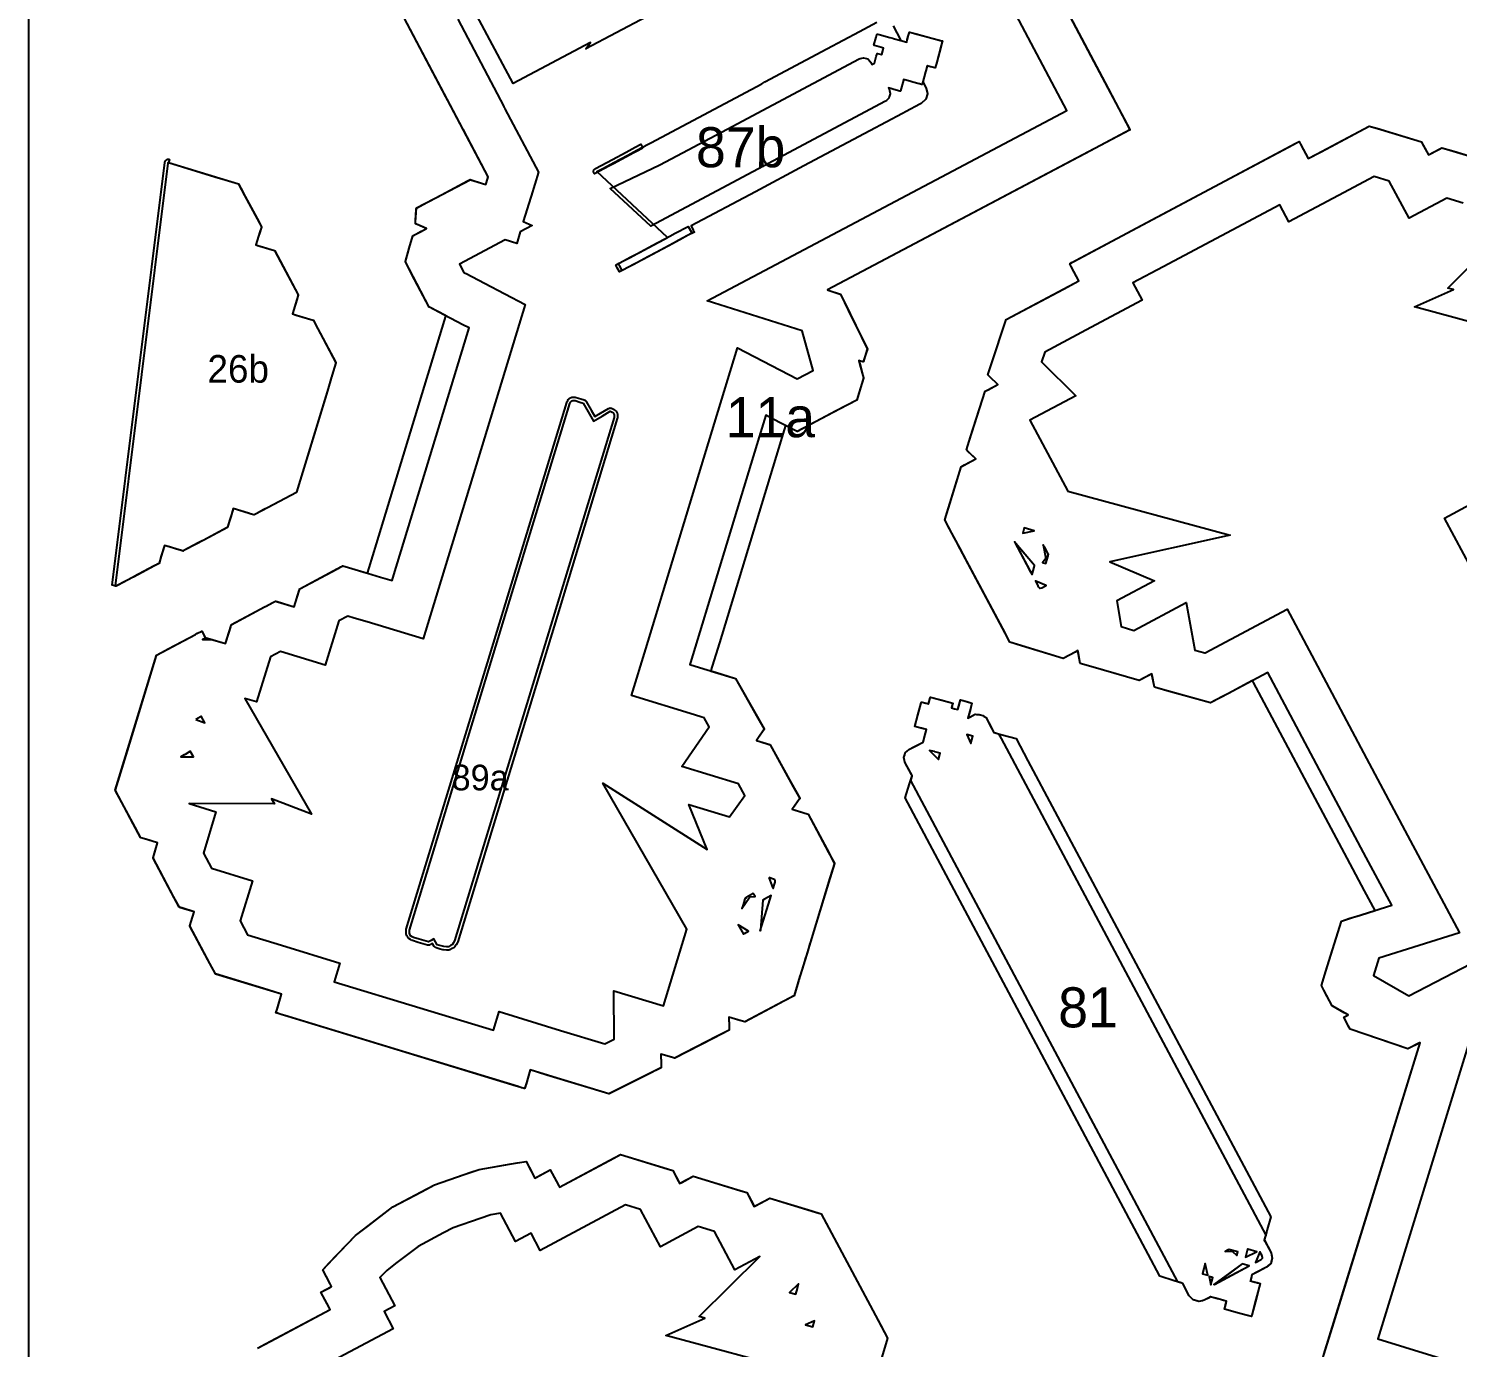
# Model space of a CAD drawing. Header units: millimetres. Extents: x 0 to 500, y 0 to 700.
# Drawn here: x 0 to 214, y 397 to 594.5 of the extents above; entities that cross this region are included whole.
import ezdxf
from ezdxf.enums import TextEntityAlignment as Align

# ---------------------------------------------------------------- set-up
doc = ezdxf.new("R2010")
doc.units = ezdxf.units.MM
for name, color, linetype in [('CORTE', 1, 'Continuous'), ('GRABADO', 5, 'Continuous'), ('HOJA', 8, 'Continuous')]:
    doc.layers.add(name, color=color, linetype=linetype)

msp = doc.modelspace()

# ---------------------------------------------------------------- linework, layer by layer
at = {"layer": 'CORTE'}
for points in [[(139.68, 627.13), (159.56, 589.53), (164.93, 579.39), (164.93, 579.38), (164.93, 579.37), (164.93, 579.37), (164.93, 579.36), (164.93, 579.35), (164.93, 579.35), (164.93, 579.34), (164.93, 579.33), (164.93, 579.33), (164.92, 579.32), (164.92, 579.31), (164.92, 579.31), (164.91, 579.3), (164.91, 579.3), (164.9, 579.29), (164.9, 579.29), (155.25, 574.19), (119.66, 555.37), (119.93, 555.28), (121.57, 554.76), (121.57, 554.76), (121.58, 554.76), (121.59, 554.75), (121.59, 554.75), (121.6, 554.74), (121.6, 554.74), (121.61, 554.73), (121.61, 554.72), (123.04, 551.8), (125.62, 546.55), (125.62, 546.54), (125.62, 546.53), (125.63, 546.53), (125.63, 546.52), (125.63, 546.51), (125.63, 546.51), (125.62, 546.5), (125.62, 546.49), (125.41, 545.84), (125.04, 544.66), (125.04, 544.66), (125.04, 544.65), (125.03, 544.65), (125.03, 544.64), (125.02, 544.63), (125.02, 544.63), (125.01, 544.62), (125, 544.62), (125, 544.62), (124.99, 544.62), (124.98, 544.61), (124.98, 544.61), (124.97, 544.61), (124.96, 544.61), (124.95, 544.62), (124.95, 544.62), (124.47, 544.77), (124.34, 544.81), (124.58, 543.97), (125.06, 542.21), (125.06, 542.21), (125.06, 542.2), (125.06, 542.19), (125.06, 542.19), (125.06, 542.18), (125.06, 542.17), (124.42, 540.08), (124.07, 538.92), (124.06, 538.91), (124.06, 538.91), (124.06, 538.9), (124.05, 538.89), (124.05, 538.89), (124.04, 538.88), (124.04, 538.88), (124.03, 538.88), (120.86, 537.2), (115.15, 534.18), (115.15, 534.18), (115.14, 534.17), (115.13, 534.17), (115.12, 534.17), (115.12, 534.17), (115.11, 534.17), (115.1, 534.17), (115.1, 534.17), (115.09, 534.18), (115.09, 534.18), (113.38, 535.07), (113.19, 534.44), (113.19, 534.44), (103.47, 502.56), (102.4, 499.05), (102.35, 498.88), (102.18, 498.33), (102.22, 498.32), (105.86, 497.21), (105.87, 497.21), (105.87, 497.21), (105.88, 497.21), (105.88, 497.2), (105.89, 497.19), (105.89, 497.19), (105.9, 497.19), (105.9, 497.18), (108.91, 491.85), (110.15, 489.65), (110.16, 489.65), (110.16, 489.64), (110.16, 489.63), (110.16, 489.62), (110.16, 489.61), (110.16, 489.61), (110.16, 489.6), (110.16, 489.59), (110.16, 489.59), (110.15, 489.58), (110.15, 489.58), (109.31, 488.34), (109.02, 487.91), (109.54, 487.75), (111.04, 487.3), (111.05, 487.29), (111.06, 487.29), (111.07, 487.28), (111.07, 487.28), (111.08, 487.27), (111.08, 487.27), (111.08, 487.26), (114.2, 481.59), (115.49, 479.26), (115.49, 479.25), (115.49, 479.25), (115.49, 479.24), (115.5, 479.23), (115.5, 479.22), (115.5, 479.21), (115.49, 479.21), (115.49, 479.2), (115.49, 479.19), (115.49, 479.19), (115.48, 479.18), (114.66, 478.02), (114.38, 477.62), (115, 477.44), (116.74, 476.91), (116.74, 476.91), (116.74, 476.9), (116.75, 476.9), (116.77, 476.89), (116.77, 476.88), (116.77, 476.88), (116.78, 476.87), (119.54, 471.7), (120.67, 469.56), (120.68, 469.56), (120.68, 469.55), (120.68, 469.54), (120.68, 469.54), (120.68, 469.53), (120.68, 469.52), (120.68, 469.51), (120.68, 469.51), (119.79, 466.6), (117.06, 457.64), (116.98, 457.37), (116.74, 456.59), (115.61, 452.88), (115.53, 452.61), (114.65, 449.74), (114.65, 449.73), (114.65, 449.72), (114.65, 449.72), (114.64, 449.71), (114.63, 449.71), (114.63, 449.7), (114.62, 449.7), (114.62, 449.69), (112.48, 448.56), (107.31, 445.8), (107.3, 445.79), (107.29, 445.79), (107.28, 445.79), (107.27, 445.79), (107.26, 445.79), (106.54, 446.01), (104.9, 446.51), (104.93, 445.19), (104.95, 444.6), (104.95, 444.6), (104.94, 444.59), (104.94, 444.58), (104.94, 444.58), (104.94, 444.57), (104.93, 444.56), (104.93, 444.56), (104.92, 444.55), (104.92, 444.55), (104.91, 444.54), (102.54, 443.32), (96.78, 440.35), (96.78, 440.35), (96.77, 440.34), (96.76, 440.34), (96.75, 440.34), (96.74, 440.34), (96.73, 440.35), (96.11, 440.53), (94.71, 440.96), (94.72, 439.57), (94.72, 438.95), (94.72, 438.94), (94.72, 438.94), (94.72, 438.93), (94.72, 438.92), (94.71, 438.91), (94.71, 438.91), (94.71, 438.9), (94.7, 438.9), (94.69, 438.89), (94.68, 438.89), (92.43, 437.75), (86.95, 435.01), (86.94, 435), (86.93, 435), (86.91, 435), (86.9, 435), (86.9, 435), (78.52, 437.56), (75.14, 438.59), (74.56, 436.68), (74.31, 435.87), (74.31, 435.86), (74.31, 435.85), (74.31, 435.85), (74.3, 435.84), (74.29, 435.83), (74.28, 435.83), (74.28, 435.82), (74.27, 435.82), (74.26, 435.82), (74.25, 435.81), (74.24, 435.81), (74.23, 435.82), (73.71, 435.97), (73.03, 436.18), (50.45, 443.06), (38.84, 446.6), (37.85, 446.9), (37.13, 447.12), (37.12, 447.12), (37.11, 447.13), (37.1, 447.13), (37.09, 447.14), (37.08, 447.15), (37.08, 447.16), (37.08, 447.16), (37.08, 447.17), (37.07, 447.18), (37.07, 447.19), (37.07, 447.2), (37.07, 447.2), (37.07, 447.21), (37.32, 448.03), (37.9, 449.94), (35.07, 450.8), (28.02, 452.95), (28.01, 452.95), (28.01, 452.95), (28, 452.96), (27.99, 452.97), (27.98, 452.98), (27.98, 452.98), (26.86, 455.07), (24.17, 460.13), (24.16, 460.14), (24.16, 460.15), (24.16, 460.15), (24.16, 460.16), (24.16, 460.17), (24.16, 460.18), (24.16, 460.19), (24.35, 460.82), (24.79, 462.27), (23.27, 462.73), (22.61, 462.93), (22.6, 462.94), (22.6, 462.94), (22.59, 462.94), (22.59, 462.95), (22.58, 462.95), (22.57, 462.96), (22.57, 462.97), (22.57, 462.97), (21.43, 465.11), (18.66, 470.3), (18.66, 470.31), (18.65, 470.32), (18.65, 470.33), (18.65, 470.34), (18.65, 470.35), (18.65, 470.36), (18.65, 470.36), (18.86, 471.03), (19.33, 472.59), (17.57, 473.12), (16.82, 473.35), (16.81, 473.35), (16.8, 473.36), (16.8, 473.36), (16.79, 473.36), (16.78, 473.37), (16.78, 473.38), (16.77, 473.39), (15.67, 475.45), (13.01, 480.45), (13.01, 480.46), (13, 480.46), (13, 480.47), (13, 480.48), (13, 480.49), (13, 480.5), (13, 480.51), (14.8, 486.39), (19.14, 500.66), (19.14, 500.66), (19.15, 500.67), (19.15, 500.68), (19.16, 500.68), (19.16, 500.69), (19.17, 500.69), (19.17, 500.7), (20.87, 501.6), (21.51, 501.94), (24.98, 503.79), (25.31, 503.96), (25.85, 504.24), (25.85, 504.24), (25.86, 504.24), (25.89, 504.26), (25.9, 504.26), (25.91, 504.26), (25.92, 504.26), (25.93, 504.26), (25.93, 504.26), (25.94, 504.26), (25.95, 504.26), (25.95, 504.26), (25.96, 504.25), (25.97, 504.25), (25.97, 504.25), (25.98, 504.24), (25.98, 504.24), (25.99, 504.23), (25.99, 504.23), (26.3, 503.61), (26.45, 503.32), (26.45, 503.32), (26.46, 503.31), (26.46, 503.3), (26.47, 503.29), (26.47, 503.28), (26.47, 503.27), (26.47, 503.26), (26.46, 503.24), (26.46, 503.24), (26.45, 503.23), (26.45, 503.22), (26.44, 503.22), (26.44, 503.21), (26.43, 503.21), (26.18, 503.08), (26.06, 503.02), (27.41, 503.05), (27.42, 503.05), (29.5, 502.42), (30.03, 504.16), (30.29, 505), (30.35, 505.22), (30.35, 505.23), (30.36, 505.23), (30.36, 505.24), (30.37, 505.24), (30.37, 505.25), (30.38, 505.26), (30.38, 505.26), (30.39, 505.26), (35.45, 507.96), (35.56, 508.02), (36.6, 508.58), (36.97, 508.77), (36.97, 508.77), (36.98, 508.78), (36.99, 508.78), (37, 508.78), (37, 508.78), (37.01, 508.78), (37.02, 508.78), (37.02, 508.78), (37.21, 508.72), (39.79, 507.93), (40.54, 510.39), (40.6, 510.59), (40.6, 510.6), (40.6, 510.6), (40.61, 510.61), (40.61, 510.61), (40.61, 510.62), (40.62, 510.63), (40.63, 510.63), (40.63, 510.63), (46.29, 513.65), (46.35, 513.68), (46.75, 513.9), (47.03, 514.04), (47.03, 514.05), (47.04, 514.05), (47.05, 514.05), (47.06, 514.05), (47.07, 514.05), (47.07, 514.05), (47.08, 514.05), (47.08, 514.05), (47.92, 513.8), (50.58, 513.01), (50.74, 512.96), (50.99, 513.77), (52.09, 517.36), (62.27, 550.78), (62.48, 551.46), (62.49, 551.5), (62.43, 551.53), (60.04, 552.78), (60.03, 552.78), (60.02, 552.79), (60.02, 552.79), (60.01, 552.8), (60.01, 552.8), (60.01, 552.81), (58.14, 556.34), (56.44, 559.56), (56.44, 559.56), (56.43, 559.57), (56.43, 559.58), (56.43, 559.58), (56.43, 559.59), (56.43, 559.6), (56.43, 559.61), (56.43, 559.61), (57.02, 561.63), (57.55, 563.46), (57.56, 563.46), (57.56, 563.47), (57.56, 563.48), (57.57, 563.48), (57.57, 563.49), (57.58, 563.49), (57.58, 563.5), (57.59, 563.5), (58.7, 564.09), (59.58, 564.55), (58.8, 564.91), (57.97, 565.29), (57.96, 565.29), (57.96, 565.3), (57.95, 565.3), (57.95, 565.31), (57.94, 565.31), (57.94, 565.32), (57.93, 565.33), (57.93, 565.33), (57.93, 565.34), (57.93, 565.35), (57.93, 565.35), (57.93, 565.36), (58, 566.42), (58.07, 567.59), (58.07, 567.59), (58.08, 567.6), (58.08, 567.61), (58.08, 567.62), (58.09, 567.62), (58.09, 567.63), (58.09, 567.63), (58.1, 567.64), (58.11, 567.65), (58.11, 567.65), (61.92, 569.66), (66.12, 571.88), (66.13, 571.88), (66.14, 571.89), (66.14, 571.89), (66.15, 571.89), (66.16, 571.89), (66.16, 571.89), (66.17, 571.88), (67.82, 571.36), (68.48, 571.15), (68.57, 571.46), (68.83, 572.3), (62.78, 583.75), (62.48, 584.31), (54.85, 598.74)], [(64.27, 595.91), (71.17, 582.84), (71.26, 582.67), (71.35, 582.5), (76.37, 573.02), (75.26, 569.4), (75.22, 569.27), (74.1, 565.6), (75.41, 565), (73.64, 564.07), (73.11, 562.33), (71.39, 562.88), (64.52, 559.25), (65.18, 557.99), (65.41, 557.87), (65.53, 557.81), (68.28, 556.38), (74.38, 553.21), (66.49, 527.33), (61.41, 510.66), (59.12, 503.15), (50.7, 505.67), (48.76, 506.25), (47.81, 506.53), (46.46, 505.81), (44.44, 499.2), (37.73, 501.24), (36.21, 500.44), (34.15, 493.68), (32.38, 494.22), (42.36, 476.89), (36.38, 479.2), (36.82, 478.43), (24.03, 478.47), (28.07, 477.24), (26.19, 471.06), (27.39, 468.79), (33.53, 466.92), (31.69, 460.89), (32.8, 458.81), (37.86, 457.27), (46.64, 454.59), (45.79, 451.8), (58.61, 447.89), (69.64, 444.53), (70.49, 447.32), (79.67, 444.52), (86.29, 442.51), (87.69, 443.21), (87.63, 450.44), (95.08, 448.17), (98.59, 459.68), (86.02, 481.52), (101.62, 471.59), (98.9, 478.34), (105, 476.48), (107.26, 479.68), (106.31, 481.42), (97.86, 484), (101.94, 489.96), (101.17, 491.33), (100.82, 491.43), (99.74, 491.76), (90.31, 494.63), (92.44, 501.64), (101.15, 530.19), (102.75, 535.44), (106.18, 546.7), (115.09, 542.07), (117.49, 543.33), (115.86, 549.23), (101.63, 553.76), (155.5, 582.24), (155.49, 582.26), (155.49, 582.26), (136.73, 617.73)], [(128.9, 615.48), (83.48, 591.47), (84.18, 592.4), (72.56, 586.26), (66.76, 597.23)], [(129.47, 594.93), (130.61, 592.8), (130.65, 592.72), (130.65, 592.72), (131.52, 592.49), (131.52, 592.49), (131.61, 592.85), (131.75, 593.35), (131.92, 593.98), (132.93, 593.71), (136.75, 592.68), (136.78, 592.67), (136.87, 592.65), (136.83, 592.52), (136.68, 591.96), (136.01, 589.47), (135.78, 588.61), (134.76, 588.88), (134.58, 588.93), (134.38, 588.2), (134.34, 588.05), (134.28, 587.81), (133.94, 586.55), (133.95, 586.53), (134.44, 585.6), (134.45, 585.55), (134.64, 584.76), (134.62, 584.71), (134.38, 583.93), (134.34, 583.89), (133.75, 583.34), (133.66, 583.29), (133.48, 583.2), (131.43, 582.1), (130.88, 581.81), (126, 579.21), (116.1, 573.94), (108.86, 570.08), (99.24, 564.95), (99.56, 564.34), (99.72, 564.04), (98.8, 563.55), (97.54, 562.88), (95.77, 561.94), (94.11, 561.05), (92.03, 559.95), (90.68, 559.22), (89.01, 558.34), (88.49, 558.06), (88.16, 558.68), (87.94, 559.1), (88.46, 559.38), (90.12, 560.26), (91.48, 560.99), (93.55, 562.09), (95.22, 562.98), (95.71, 563.24), (85.12, 573.11), (86.01, 573.58), (87.66, 574.46), (89.75, 575.57), (91.09, 576.29), (92.78, 577.19), (93.21, 577.42), (109.8, 586.25), (110.27, 586.51), (119.54, 591.45), (124.43, 594.05), (127.03, 595.44)], [(193.31, 393.7), (195.27, 400.09), (208.4, 442.67), (208.31, 442.63), (206.59, 441.74), (204.07, 442.6), (197.92, 444.71), (197.65, 445.23), (196.99, 446.5), (197.55, 446.79), (197.62, 446.83), (197.03, 447.16), (195.26, 448.17), (194.11, 450.32), (193.64, 451.22), (194.5, 454.02), (196.62, 460.88), (198.29, 461.41), (199.46, 461.78), (201.67, 462.47), (200.09, 465.43), (197.51, 470.28), (183.47, 496.62), (183.32, 496.9), (180.8, 495.56), (179.8, 495.02), (177.01, 493.54), (170.46, 495.36), (168.61, 495.88), (168.29, 497.55), (168.23, 497.9), (167.89, 497.72), (166.33, 496.89), (159.43, 498.89), (157.49, 499.45), (157.21, 501.05), (157.16, 501.38), (156.76, 501.16), (154.96, 500.21), (148.73, 502.11), (146.98, 502.64), (145.9, 504.66), (140.13, 515.5), (140.03, 515.68), (139.75, 516.21), (138.39, 518.75), (138.29, 518.94), (137.23, 520.93), (137.76, 522.68), (139.66, 528.91), (140.18, 529.19), (141.86, 530.08), (140.8, 531.1), (140.45, 531.43), (141.07, 533.36), (143.25, 540.2), (143.7, 540.44), (145.15, 541.21), (144.04, 542.3), (143.68, 542.66), (144.28, 544.48), (146.43, 550.93), (155, 555.5), (157.3, 556.73), (156.26, 558.68), (155.93, 559.3), (156.34, 559.52), (156.81, 559.77), (172.28, 568.01), (189.04, 576.95), (189.72, 577.31), (190.29, 577.61), (190.62, 576.99), (191.66, 575.04), (193.58, 576.06), (200.8, 579.91), (202.51, 579.39), (208.61, 577.53), (208.86, 577.07), (209.65, 575.58), (211.21, 576.42), (211.69, 576.67), (213.44, 576.14), (219.7, 574.23)], [(214.88, 568.38), (212.42, 569.13), (206.76, 566.11), (203.8, 571.68), (201.54, 572.37), (196.18, 569.51), (188.77, 565.57), (187.4, 568.14), (169.92, 558.82), (165.4, 556.42), (166.77, 553.84), (159.12, 549.76), (152.19, 546.07), (151.7, 544.59), (156.85, 539.52), (149.98, 535.86), (155.64, 525.23), (179.97, 518.68), (161.92, 514.67), (168.61, 511.82), (162.98, 508.82), (163.64, 504.96), (165.55, 504.4), (173.35, 508.56), (174.68, 501.45), (176.19, 501.03), (176.2, 501.04), (188.48, 507.58), (192.18, 500.64), (200.38, 485.24), (206.53, 473.71), (214.3, 459.13), (202.22, 455.31), (201.42, 452.72), (206.74, 449.7), (220.01, 456.56), (202.06, 398.33), (240.43, 386.5)], [(226.88, 547.62), (207.57, 552.82), (213.43, 555.42), (212.57, 555.65), (221.64, 564.66)], [(216.39, 513.12), (212.08, 521.21), (222.13, 526.64)], [(34.29, 396.93), (35.47, 397.57), (45.16, 402.73), (45.05, 402.94), (43.79, 405.3), (45.29, 406.1), (45.39, 406.16), (45.18, 406.56), (44.06, 408.67), (44.99, 409.65), (48.96, 413.81), (50, 414.61), (54.58, 418.09), (59.66, 420.79), (60.81, 421.41), (66.26, 423.27), (67.5, 423.69), (73.17, 424.66), (74.5, 424.89), (74.78, 424.37), (75.84, 422.38), (76.02, 422.48), (78.14, 423.61), (79.41, 421.24), (79.52, 421.04), (87.66, 425.37), (88.66, 425.91), (95.62, 423.79), (96.47, 423.53), (97.43, 421.73), (97.51, 421.58), (97.66, 421.67), (99.55, 422.67), (106.68, 420.5), (107.56, 420.23), (108.58, 418.31), (108.67, 418.15), (108.85, 418.25), (111.01, 419.4), (117.88, 417.31), (118.73, 417.05), (127.59, 400.41), (128.66, 398.41), (126.94, 392.76)], [(115.44, 393.43), (95.43, 398.82), (101.29, 401.42), (100.43, 401.65), (109.5, 410.66), (105.78, 408.68), (102.74, 414.38), (100.28, 415.13), (94.62, 412.11), (91.66, 417.68), (89.4, 418.37), (76.63, 411.57), (75.26, 414.14), (72.95, 412.91), (70.7, 417.14), (69.23, 416.89), (67.65, 416.35), (63.61, 414.96), (62.14, 414.18), (58.37, 412.17), (54.97, 409.59), (53.64, 408.58), (52.61, 407.5), (54.86, 403.27), (53.26, 402.42), (54.63, 399.84), (40.05, 392.07)]]:
    msp.add_lwpolyline(points, dxfattribs=at)
for points in [[(20.94, 574.44), (20.94, 574.45), (28.64, 572.1), (31.42, 571.26), (31.42, 571.25), (31.43, 571.25), (31.43, 571.25), (31.44, 571.24), (31.45, 571.24), (31.46, 571.23), (31.46, 571.22), (32.36, 569.53), (34.87, 564.82), (34.87, 564.82), (34.87, 564.81), (34.88, 564.8), (34.88, 564.79), (34.88, 564.78), (34.87, 564.77), (34.87, 564.77), (34.65, 564.05), (34.06, 562.11), (34.64, 561.94), (36.82, 561.27), (36.83, 561.27), (36.84, 561.26), (36.85, 561.26), (36.86, 561.25), (36.86, 561.24), (36.87, 561.24), (36.87, 561.23), (37.67, 559.74), (40.38, 554.65), (40.38, 554.65), (40.38, 554.64), (40.38, 554.63), (40.38, 554.62), (40.38, 554.62), (40.38, 554.61), (40.38, 554.6), (40.18, 553.94), (39.53, 551.79), (40.08, 551.62), (42.62, 550.85), (42.62, 550.85), (42.63, 550.84), (42.64, 550.84), (42.65, 550.83), (42.66, 550.82), (42.66, 550.82), (42.66, 550.82), (43.33, 549.57), (46.03, 544.5), (46.03, 544.5), (46.03, 544.49), (46.03, 544.48), (46.03, 544.46), (46.03, 544.45), (46.03, 544.45), (45.49, 542.66), (45.48, 542.65), (45.4, 542.38), (45.39, 542.35), (44.87, 540.63), (40.14, 525.12), (40.14, 525.11), (40.13, 525.1), (40.13, 525.1), (40.13, 525.09), (40.12, 525.08), (40.11, 525.08), (40.11, 525.07), (35.76, 522.76), (35.04, 522.37), (33.79, 521.71), (33.79, 521.71), (33.78, 521.7), (33.77, 521.7), (33.76, 521.7), (33.75, 521.7), (33.74, 521.7), (33.74, 521.7), (33.02, 521.92), (30.64, 522.65), (30.27, 521.42), (30.09, 520.81), (29.79, 519.84), (29.79, 519.84), (29.78, 519.83), (29.78, 519.82), (29.78, 519.82), (29.77, 519.81), (29.76, 519.8), (29.76, 519.8), (29.76, 519.8), (26.13, 517.87), (26.05, 517.83), (25.3, 517.43), (23.17, 516.29), (23.17, 516.29), (23.16, 516.29), (23.15, 516.29), (23.15, 516.28), (23.14, 516.28), (23.13, 516.28), (23.13, 516.29), (23.12, 516.29), (22.07, 516.61), (20.36, 517.13), (19.86, 515.49), (19.55, 514.47), (19.54, 514.47), (19.54, 514.46), (19.54, 514.45), (19.53, 514.45), (19.53, 514.44), (19.52, 514.44), (19.51, 514.43), (19.51, 514.43), (15.69, 512.39), (15.66, 512.38), (13.3, 511.12), (13.11, 511.02), (13.11, 511.02), (13.1, 511.01), (13.09, 511.01), (13.09, 511.01), (13.08, 511.01), (13.07, 511.01), (13.06, 511.01), (13.05, 511.02), (13.05, 511.02), (13.04, 511.02), (13.04, 511.02), (13.03, 511.03), (13.02, 511.04), (13.02, 511.04), (13.01, 511.05), (13.01, 511.05), (13.01, 511.06), (13.01, 511.07), (13, 511.08), (13, 511.08), (13, 511.09), (13, 511.09), (20.89, 574.37), (20.89, 574.38), (20.89, 574.39), (20.89, 574.39), (20.9, 574.4), (20.9, 574.41), (20.9, 574.41), (20.91, 574.42), (20.92, 574.42), (20.92, 574.42), (20.93, 574.43), (20.93, 574.43), (20.94, 574.44), (20.94, 574.44)], [(87.71, 536.67), (87.7, 536.44), (87.69, 536.29), (78.22, 505.2), (63.81, 457.93), (63.59, 457.57), (63.44, 457.33), (63.21, 457.21), (62.87, 457.03), (62.58, 457.04), (62.17, 457.05), (61.79, 457.16), (61.21, 457.34), (60.96, 457.77), (60.7, 458.22), (60.28, 457.98), (59.88, 457.75), (58.51, 458.16), (57.63, 458.43), (57.47, 458.53), (57.22, 458.69), (57.11, 458.9), (57.03, 459.06), (57.04, 459.35), (57.04, 459.53), (71.54, 507.11), (81.07, 538.39), (81.18, 538.56), (81.26, 538.68), (81.4, 538.76), (81.5, 538.82), (81.71, 538.81), (81.85, 538.8), (82.57, 538.58), (83.08, 538.43), (83.83, 537.12), (84.62, 535.75), (85.89, 536.49), (87.12, 537.2), (87.19, 537.17), (87.23, 537.16), (87.42, 537.05), (87.55, 536.96), (87.64, 536.79), (87.71, 536.67)], [(150.63, 519.33), (149.1, 519.74), (149.06, 519.58), (148.89, 518.95), (150.63, 519.33)], [(150.59, 513.85), (150.66, 514.11), (147.78, 517.51), (147.67, 517.65), (149.96, 513.36), (150.29, 512.75), (150.59, 513.85)], [(152.36, 514.43), (152.38, 514.42), (152.7, 515.59), (152.65, 515.69), (152.74, 515.8), (152.7, 515.87), (152.26, 516.69), (152.17, 516.85), (151.97, 517.23), (152.36, 515.14), (151.93, 514.64), (151.87, 514.56), (152.36, 514.43)], [(151.74, 510.77), (151.77, 510.77), (152.4, 511.11), (150.86, 511.77), (150.79, 511.8), (151.18, 511.06), (151.25, 510.93), (151.42, 510.75), (151.43, 510.74), (151.51, 510.72), (151.74, 510.77)], [(177.04, 404.61), (176.67, 404.41), (176.09, 404.1), (175.75, 404.02), (175.26, 403.91), (174.91, 404.01), (174.42, 404.16), (174.18, 404.42), (173.84, 404.79), (173.43, 405.55), (172.86, 406.61), (171.59, 407.03), (169.44, 407.72), (167.69, 411.02), (131.28, 479.34), (131.96, 481.41), (132.36, 482.63), (132.25, 482.84), (131.26, 484.68), (131.2, 484.96), (131.1, 485.37), (131.23, 485.78), (131.31, 486.06), (131.62, 486.35), (131.83, 486.55), (132.73, 487.03), (133.97, 487.69), (134.24, 488.68), (134.47, 489.54), (133.72, 489.74), (132.73, 490.01), (133.19, 491.72), (133.69, 493.57), (133.72, 493.67), (133.82, 493.64), (134.39, 493.49), (134.79, 493.38), (134.9, 493.76), (135.04, 494.29), (135.07, 494.4), (136.79, 493.94), (138.42, 493.5), (138.3, 493.06), (138.23, 492.79), (138.72, 492.66), (139.19, 492.54), (139.37, 493.21), (139.58, 493.99), (140.45, 493.75), (141.29, 493.52), (140.97, 492.3), (140.69, 491.27), (141.03, 491.45), (141.76, 491.84), (142.01, 491.83), (142.35, 491.83), (142.58, 491.76), (142.9, 491.66), (143.1, 491.53), (143.4, 491.34), (143.89, 490.41), (144.57, 489.13), (145.83, 488.78), (147.9, 488.19), (149.66, 484.89), (186.06, 416.58), (185.52, 414.69), (185.45, 414.44), (185.07, 413.12), (185.18, 412.93), (186.08, 411.23), (186.16, 410.9), (186.27, 410.43), (186.13, 409.96), (186.03, 409.63), (185.67, 409.3), (185.43, 409.07), (184.1, 408.37), (183.21, 407.9), (183.14, 407.62), (183, 407.08), (182.98, 407.03), (183.74, 406.82), (184.05, 406.74), (184.47, 406.63), (183.83, 404.23), (183.19, 401.86), (183.17, 401.78), (183.14, 401.68), (182.94, 401.73), (182.6, 401.82), (181.05, 402.24), (179.1, 402.76), (179.28, 403.42), (179.42, 403.97), (179, 404.08), (178.54, 404.2), (177.81, 404.4), (177.04, 404.61)], [(141.1, 487.45), (141.4, 488.54), (141.4, 488.56), (140.5, 488.81), (141.1, 487.45)], [(136.29, 485.09), (136.54, 486), (136.54, 486.01), (135.73, 486.23), (135.66, 486.25), (134.95, 486.44), (136.29, 485.09)], [(180.98, 410.83), (181.12, 411.35), (181.09, 411.36), (179.77, 411.71), (179.57, 411.61), (179.23, 411.42), (180.26, 411.45), (180.98, 410.83)], [(183.96, 411.38), (182.61, 411.75), (182.57, 411.76), (182.24, 410.54), (183.9, 411.35), (183.96, 411.38)], [(184.8, 410.4), (184.83, 410.48), (184.83, 410.48), (184.77, 410.73), (184.74, 410.78), (184.43, 411.37), (183.75, 409.76), (184.61, 410.22), (184.62, 410.23), (184.8, 410.4)], [(176.6, 407.85), (176.21, 409.59), (175.82, 408.13), (175.8, 408.07), (176.6, 407.85)], [(182.8, 409.25), (181.74, 409.54), (177.54, 406.45), (182.8, 409.25)], [(177.07, 406.42), (177.35, 407.49), (177.3, 407.51), (176.8, 407.64), (177.07, 406.42)], [(114.91, 405), (115.14, 405.88), (115.15, 405.91), (115.33, 406.59), (113.98, 405.25), (114.91, 405)], [(117.46, 400.14), (117.7, 401.04), (116.35, 400.44), (117.46, 400.14)]]:
    msp.add_lwpolyline(points, close=True, dxfattribs=at)
at = {"layer": 'GRABADO'}
for points in [[(139.65, 627.19), (161.68, 585.53), (164.96, 579.32), (159.05, 576.2), (119.66, 555.37), (119.75, 555.34), (121.6, 554.75), (122.77, 552.36), (125.63, 546.52), (125.45, 545.96), (125.02, 544.59), (124.42, 544.78), (124.34, 544.81), (124.52, 544.15), (125.06, 542.19), (124.35, 539.86), (124.06, 538.89), (121.46, 537.52), (115.12, 534.16), (113.56, 534.97), (112.47, 535.54), (110.42, 536.6), (109.44, 533.4), (107.84, 528.15), (99.14, 499.6), (99.05, 499.29), (101.78, 498.46), (102.87, 498.13), (105.89, 497.21), (109.23, 491.28), (110.18, 489.61), (109.22, 488.21), (109.02, 487.91), (109.38, 487.8), (111.07, 487.29), (114.53, 480.99), (115.51, 479.22), (114.57, 477.9), (114.38, 477.62), (114.81, 477.49), (116.76, 476.9), (119.83, 471.15), (120.69, 469.54), (120.02, 467.35), (116.44, 455.6), (116.38, 455.4), (116.2, 454.83), (115.36, 452.07), (115.3, 451.87), (114.64, 449.71), (113.03, 448.85), (107.28, 445.78), (106.72, 445.95), (104.9, 446.51), (104.94, 445.04), (104.95, 444.56), (103.15, 443.63), (96.76, 440.34), (96.27, 440.49), (94.71, 440.96), (94.72, 439.41), (94.72, 438.91), (93.01, 438.04), (86.93, 434.99), (77.63, 437.83), (75.14, 438.59), (74.5, 436.47), (74.29, 435.8), (73.84, 435.93), (73.33, 436.09), (56.57, 441.2), (38.4, 446.73), (37.67, 446.96), (37.05, 447.14), (37.26, 447.82), (37.9, 449.94), (35.82, 450.57), (27.99, 452.96), (27.15, 454.53), (24.15, 460.16), (24.3, 460.66), (24.79, 462.27), (23.1, 462.79), (22.58, 462.94), (21.72, 464.56), (18.64, 470.33), (18.8, 470.86), (19.33, 472.59), (17.38, 473.18), (16.79, 473.36), (15.96, 474.92), (12.99, 480.48), (14.33, 484.87), (19.15, 500.69), (20.44, 501.37), (20.91, 501.62), (24.98, 503.79), (25.22, 503.92), (25.86, 504.24), (25.86, 504.24), (25.87, 504.24), (25.96, 504.29), (26.34, 503.54), (26.44, 503.35), (27.16, 503.13), (29.5, 502.42), (30.02, 504.12), (30.27, 504.95), (30.36, 505.25), (35.35, 507.91), (35.46, 507.97), (36.48, 508.51), (37, 508.79), (37.26, 508.7), (39.79, 507.93), (40.52, 510.34), (40.61, 510.62), (46.17, 513.59), (46.22, 513.61), (46.76, 513.9), (47.06, 514.06), (47.9, 513.81), (50.76, 512.95), (52.7, 512.38), (54.46, 511.85), (54.71, 512.7), (59.8, 529.37), (65.99, 549.69), (65.05, 550.17), (62.31, 551.6), (62.31, 551.6), (62.18, 551.66), (60.04, 552.78), (60.04, 552.78), (60.04, 552.78), (60.02, 552.79), (60.01, 552.81), (60.01, 552.81), (57.81, 556.96), (56.44, 559.56), (56.44, 559.56), (56.42, 559.59), (56.43, 559.61), (56.43, 559.61), (57.06, 561.76), (57.12, 561.98), (57.56, 563.49), (58.81, 564.15), (58.9, 564.19), (58.93, 564.21), (59.58, 564.55), (59.37, 564.65), (58.64, 564.98), (57.92, 565.31), (57.93, 565.36), (57.93, 565.36), (57.97, 566.09), (57.98, 566.22), (58.08, 567.63), (59.75, 568.51), (61.2, 569.28), (65.76, 571.69), (66.14, 571.89), (68.11, 571.27), (68.48, 571.15), (68.53, 571.31), (68.57, 571.44), (68.83, 572.3), (65.17, 579.23), (65.08, 579.4), (64.99, 579.57), (54.85, 598.75)], [(194.01, 395.98), (208.4, 442.67), (206.59, 441.74), (204.66, 442.4), (197.92, 444.71), (197.71, 445.11), (196.99, 446.5), (197.59, 446.81), (197.62, 446.83), (197.2, 447.07), (195.26, 448.17), (194.01, 450.52), (193.64, 451.22), (194.3, 453.37), (196.62, 460.88), (197.91, 461.29), (198.8, 461.57), (204.16, 463.26), (200.35, 470.42), (194.21, 481.95), (186, 497.35), (185.59, 498.11), (179.49, 494.86), (178.84, 494.51), (177.01, 493.54), (169.83, 495.54), (168.61, 495.88), (168.26, 497.7), (168.23, 497.9), (168.04, 497.8), (166.33, 496.89), (158.77, 499.08), (157.49, 499.45), (157.19, 501.2), (157.16, 501.38), (156.93, 501.25), (154.96, 500.21), (148.13, 502.29), (146.98, 502.64), (146.27, 503.97), (139.13, 517.37), (139.06, 517.49), (138.88, 517.84), (137.99, 519.5), (137.93, 519.62), (137.23, 520.93), (137.58, 522.08), (139.66, 528.91), (140.01, 529.1), (141.86, 530.08), (140.69, 531.2), (140.45, 531.43), (140.86, 532.71), (143.25, 540.2), (143.56, 540.37), (145.15, 541.21), (143.93, 542.41), (143.68, 542.66), (144.08, 543.86), (146.43, 550.93), (155.82, 555.94), (157.3, 556.73), (156.16, 558.87), (155.93, 559.3), (156.22, 559.46), (156.53, 559.62), (166.62, 565), (189.45, 577.17), (189.89, 577.4), (190.29, 577.61), (190.52, 577.18), (191.66, 575.04), (192.89, 575.69), (200.8, 579.91), (201.93, 579.57), (208.61, 577.53), (208.78, 577.22), (209.65, 575.58), (211.37, 576.5), (211.69, 576.67), (212.84, 576.32), (219.7, 574.23)], [(34.29, 396.93), (36.29, 398), (45.16, 402.73), (44.95, 403.13), (43.79, 405.3), (45.17, 406.04), (45.39, 406.16), (45, 406.89), (44.06, 408.67), (45.63, 410.32), (48.96, 413.81), (50.74, 415.16), (54.58, 418.09), (58.85, 420.36), (60.81, 421.41), (65.38, 422.97), (67.5, 423.69), (72.26, 424.51), (74.5, 424.89), (74.95, 424.04), (75.84, 422.38), (76.19, 422.57), (78.14, 423.61), (79.3, 421.44), (79.52, 421.04), (86.97, 425.01), (88.66, 425.91), (95.03, 423.97), (96.47, 423.53), (97.35, 421.88), (97.51, 421.58), (97.82, 421.75), (99.55, 422.67), (106.08, 420.68), (107.56, 420.23), (108.5, 418.47), (108.67, 418.15), (109.03, 418.35), (111.01, 419.4), (117.31, 417.48), (118.73, 417.05), (126.85, 401.81), (128.66, 398.41), (127.08, 393.23)]]:
    msp.add_lwpolyline(points, dxfattribs=at)
for points in [[(131.9, 593.91), (131.9, 593.92), (131.91, 593.93), (131.91, 593.94), (131.92, 593.94), (131.93, 593.95), (131.93, 593.95), (131.94, 593.96), (131.95, 593.96), (131.95, 593.96), (131.96, 593.96), (131.97, 593.96), (131.97, 593.96), (131.98, 593.96), (131.99, 593.96), (132.69, 593.77), (136.76, 592.68), (136.79, 592.67), (136.8, 592.67), (136.8, 592.66), (136.81, 592.66), (136.82, 592.66), (136.82, 592.65), (136.83, 592.65), (136.83, 592.64), (136.84, 592.64), (136.84, 592.63), (136.84, 592.62), (136.85, 592.62), (136.85, 592.61), (136.85, 592.6), (136.85, 592.6), (136.85, 592.59), (136.85, 592.58), (136.85, 592.58), (136.84, 592.54), (136.68, 591.94), (135.96, 589.28), (135.8, 588.68), (135.8, 588.68), (135.79, 588.67), (135.79, 588.65), (135.78, 588.65), (135.77, 588.64), (135.76, 588.64), (135.76, 588.63), (135.75, 588.63), (135.75, 588.63), (135.74, 588.63), (135.73, 588.63), (135.72, 588.63), (135.72, 588.63), (135.71, 588.63), (134.7, 588.9), (134.58, 588.93), (134.37, 588.15), (134.34, 588.05), (134.3, 587.89), (133.97, 586.66), (133.89, 586.36), (133.84, 586.19), (133.84, 586.18), (133.84, 586.18), (133.83, 586.17), (133.83, 586.16), (133.82, 586.15), (133.81, 586.15), (133.81, 586.15), (133.8, 586.14), (133.79, 586.14), (133.79, 586.14), (133.78, 586.13), (133.77, 586.13), (133.76, 586.13), (133.76, 586.13), (133.75, 586.14), (133.45, 586.22), (133.37, 586.24), (132.46, 586.48), (132.42, 586.49), (132.28, 586.53), (131.97, 586.61), (131.05, 586.86), (131.03, 586.77), (130.6, 585.19), (130.6, 585.19), (130.6, 585.18), (130.59, 585.17), (130.58, 585.16), (130.57, 585.15), (130.57, 585.15), (130.56, 585.15), (130.55, 585.14), (130.55, 585.14), (130.54, 585.14), (130.53, 585.14), (130.53, 585.14), (130.52, 585.14), (130.51, 585.14), (129.93, 585.3), (128.79, 585.61), (128.82, 585.54), (128.88, 585.43), (128.88, 585.43), (128.88, 585.42), (128.92, 585.24), (129.03, 584.78), (129.03, 584.77), (129.03, 584.77), (129.03, 584.76), (129.03, 584.75), (129.03, 584.74), (128.89, 584.29), (128.84, 584.11), (128.84, 584.11), (128.83, 584.1), (128.83, 584.09), (128.83, 584.09), (128.82, 584.08), (128.47, 583.76), (128.34, 583.64), (128.34, 583.63), (128.33, 583.63), (128.33, 583.63), (93.19, 564.9), (87.12, 570.56), (94.56, 574.08), (104.62, 579.45), (124.38, 589.98), (124.57, 590.02), (125.07, 590.14), (125.51, 590), (125.68, 589.95), (126.03, 589.57), (126.16, 589.43), (126.32, 589.14), (126.69, 589.32), (126.96, 590.34), (127.07, 590.74), (127.07, 590.74), (127.08, 590.75), (127.09, 590.76), (127.09, 590.77), (127.1, 590.78), (127.11, 590.78), (127.11, 590.79), (127.12, 590.79), (127.13, 590.79), (127.14, 590.79), (127.14, 590.79), (127.15, 590.79), (127.16, 590.79), (127.16, 590.79), (127.73, 590.64), (127.8, 590.62), (127.99, 591.35), (128.05, 591.58), (127.74, 591.66), (126.67, 591.95), (126.67, 591.95), (126.66, 591.95), (126.66, 591.96), (126.65, 591.96), (126.64, 591.97), (126.64, 591.97), (126.63, 591.98), (126.63, 591.98), (126.63, 591.99), (126.62, 592), (126.62, 592), (126.62, 592.01), (126.62, 592.02), (126.62, 592.03), (126.62, 592.04), (126.62, 592.04), (126.93, 593.2), (127.05, 593.62), (127.05, 593.62), (127.05, 593.63), (127.06, 593.63), (127.06, 593.64), (127.07, 593.65), (127.08, 593.66), (127.09, 593.66), (127.09, 593.67), (127.1, 593.67), (127.11, 593.67), (127.12, 593.67), (127.12, 593.67), (127.13, 593.67), (127.14, 593.67), (127.19, 593.65), (127.21, 593.65), (127.39, 593.6), (129.01, 593.16), (129.42, 593.05), (129.49, 593.03), (130.65, 592.72), (131.52, 592.49), (131.6, 592.78), (131.74, 593.31), (131.9, 593.91), (131.9, 593.91)], [(92, 576.6), (91.03, 576.09), (90.65, 575.88), (87.6, 574.26), (86.91, 573.89), (84.77, 572.75), (84.75, 572.78), (84.71, 572.82), (84.69, 572.86), (84.66, 572.9), (84.65, 572.95), (84.63, 573), (84.62, 573.05), (84.62, 573.1), (84.62, 573.15), (84.63, 573.2), (84.64, 573.25), (84.66, 573.29), (84.68, 573.34), (84.7, 573.38), (84.73, 573.42), (84.77, 573.46), (84.8, 573.49), (84.84, 573.52), (84.89, 573.55), (85.78, 574.02), (87.43, 574.9), (89.52, 576.02), (90.86, 576.73), (91.69, 577.18), (92, 576.6)], [(28.92, 572.02), (31.44, 571.25), (32.08, 570.05), (32.44, 569.38), (34.22, 566.05), (34.88, 564.8), (34.87, 564.77), (34.87, 564.77), (34.63, 563.98), (34.46, 563.42), (34.06, 562.11), (34.3, 562.04), (34.69, 561.92), (36.82, 561.27), (36.83, 561.27), (36.83, 561.27), (36.85, 561.26), (37.74, 559.6), (40.39, 554.63), (40.16, 553.88), (39.53, 551.79), (40.14, 551.61), (42.62, 550.85), (42.62, 550.85), (42.63, 550.85), (42.65, 550.84), (42.85, 550.46), (43.39, 549.46), (43.68, 548.91), (46.04, 544.48), (45.64, 543.17), (45.44, 542.5), (45.43, 542.48), (45.36, 542.24), (45.34, 542.19), (45.34, 542.17), (44.76, 540.29), (43.31, 535.51), (40.14, 525.12), (40.14, 525.11), (40.14, 525.11), (40.13, 525.09), (40.11, 525.07), (40.11, 525.07), (35.86, 522.81), (35.15, 522.43), (34.07, 521.86), (33.77, 521.69), (33.74, 521.7), (33.74, 521.7), (33.36, 521.82), (32.95, 521.94), (30.64, 522.65), (30.58, 522.42), (30.28, 521.45), (30.1, 520.87), (29.79, 519.84), (29.79, 519.84), (29.79, 519.84), (29.78, 519.81), (26.23, 517.92), (26.15, 517.88), (26.01, 517.8), (25.42, 517.49), (23.17, 516.29), (23.17, 516.29), (23.15, 516.28), (22.85, 516.37), (22.02, 516.62), (21.12, 516.9), (20.36, 517.13), (19.87, 515.55), (19.54, 514.44), (18.7, 514), (15.82, 512.46), (15.78, 512.44), (13.29, 511.12), (13.24, 511.09), (13.09, 511.01), (13.06, 511.01), (13.06, 511.01), (13.06, 511.02), (12.51, 511.18), (12.51, 511.18), (20.39, 574.44), (20.39, 574.44), (20.39, 574.45), (20.4, 574.5), (20.42, 574.55), (20.42, 574.55), (20.42, 574.56), (20.42, 574.56), (20.44, 574.6), (20.44, 574.61), (20.46, 574.64), (20.48, 574.68), (20.48, 574.68), (20.49, 574.7), (20.5, 574.7), (20.54, 574.75), (20.55, 574.76), (20.55, 574.76), (20.55, 574.77), (20.59, 574.81), (20.62, 574.84), (20.66, 574.87), (20.7, 574.89), (20.75, 574.91), (20.8, 574.93), (20.84, 574.94), (20.89, 574.95), (20.94, 574.95), (20.99, 574.95), (21.04, 574.94), (21.08, 574.93), (21.1, 574.92), (20.95, 574.44), (27.91, 572.33), (28.39, 572.18), (28.92, 572.02)], [(93.42, 562.02), (96.04, 563.42), (96.85, 563.85), (98.81, 564.89), (99.28, 564.01), (99.36, 563.85), (97.4, 562.81), (96.6, 562.38), (93.98, 560.98), (92.86, 560.39), (90.55, 559.15), (89.83, 558.77), (88.92, 558.28), (88.52, 559.02), (88.36, 559.33), (89.28, 559.81), (89.99, 560.19), (92.3, 561.43), (93.42, 562.02)], [(60.13, 457.31), (60.08, 457.29), (60.03, 457.27), (59.98, 457.26), (59.93, 457.25), (59.88, 457.25), (59.83, 457.25), (59.78, 457.26), (59.73, 457.27), (58.37, 457.68), (57.48, 457.95), (57.44, 457.97), (57.4, 457.99), (57.36, 458.01), (57.2, 458.11), (56.96, 458.26), (56.91, 458.29), (56.88, 458.33), (56.84, 458.36), (56.81, 458.41), (56.78, 458.45), (56.66, 458.67), (56.58, 458.82), (56.56, 458.87), (56.55, 458.92), (56.53, 458.97), (56.53, 459.02), (56.53, 459.07), (56.54, 459.36), (56.54, 459.55), (56.55, 459.59), (56.55, 459.64), (56.56, 459.68), (71.06, 507.25), (80.6, 538.54), (80.61, 538.58), (80.63, 538.62), (80.65, 538.66), (80.76, 538.83), (80.83, 538.95), (80.86, 538.99), (80.9, 539.03), (80.93, 539.07), (80.98, 539.1), (81.02, 539.12), (81.17, 539.2), (81.27, 539.26), (81.32, 539.28), (81.37, 539.3), (81.42, 539.31), (81.47, 539.31), (81.52, 539.32), (81.73, 539.31), (81.86, 539.3), (81.91, 539.3), (81.95, 539.29), (81.99, 539.28), (82.72, 539.06), (83.22, 538.91), (83.27, 538.89), (83.31, 538.87), (83.35, 538.85), (83.39, 538.82), (83.42, 538.79), (83.46, 538.76), (83.48, 538.72), (83.51, 538.68), (84.26, 537.37), (84.8, 536.44), (85.65, 536.92), (86.87, 537.63), (86.92, 537.65), (86.97, 537.67), (87.02, 537.68), (87.07, 537.69), (87.12, 537.7), (87.17, 537.69), (87.22, 537.69), (87.27, 537.67), (87.34, 537.65), (87.37, 537.64), (87.41, 537.63), (87.45, 537.61), (87.49, 537.59), (87.68, 537.47), (87.82, 537.38), (87.86, 537.35), (87.9, 537.32), (87.94, 537.28), (87.97, 537.24), (88, 537.2), (88.09, 537.03), (88.15, 536.91), (88.17, 536.86), (88.19, 536.81), (88.2, 536.76), (88.21, 536.71), (88.21, 536.66), (88.2, 536.42), (88.19, 536.27), (88.19, 536.23), (88.18, 536.19), (88.17, 536.14), (78.7, 505.05), (64.29, 457.78), (64.28, 457.74), (64.26, 457.7), (64.24, 457.66), (64.02, 457.31), (63.86, 457.06), (63.83, 457.02), (63.8, 456.98), (63.76, 456.95), (63.72, 456.91), (63.67, 456.89), (63.45, 456.77), (63.11, 456.58), (63.06, 456.56), (63.01, 456.55), (62.96, 456.53), (62.91, 456.53), (62.85, 456.53), (62.57, 456.54), (62.15, 456.55), (62.11, 456.55), (62.06, 456.56), (62.02, 456.57), (61.65, 456.69), (61.06, 456.86), (61.02, 456.88), (60.97, 456.9), (60.93, 456.92), (60.89, 456.95), (60.86, 456.98), (60.83, 457.02), (60.8, 457.05), (60.77, 457.09), (60.52, 457.52), (60.52, 457.54), (60.13, 457.31)], [(149.06, 519.56), (148.89, 518.95), (150.63, 519.33), (149.1, 519.74), (149.06, 519.56)], [(147.84, 517.43), (147.67, 517.65), (149.92, 513.43), (150.29, 512.75), (150.59, 513.85), (150.65, 514.11), (147.84, 517.43)], [(152.69, 515.57), (152.64, 515.68), (152.74, 515.8), (152.69, 515.88), (152.26, 516.69), (152.17, 516.87), (151.98, 517.21), (152.36, 515.14), (151.95, 514.66), (151.87, 514.56), (152.35, 514.43), (152.38, 514.42), (152.69, 515.57)], [(152.4, 511.11), (150.88, 511.76), (150.79, 511.8), (151.18, 511.08), (151.25, 510.93), (151.42, 510.76), (151.43, 510.74), (151.51, 510.72), (151.74, 510.77), (151.77, 510.77), (152.4, 511.11)], [(176.73, 404.44), (176.09, 404.1), (175.8, 404.03), (175.26, 403.91), (174.96, 404), (174.42, 404.16), (174.21, 404.39), (173.84, 404.79), (173.49, 405.44), (172.86, 406.61), (172.61, 406.7), (172.12, 406.85), (171.73, 407.59), (132.13, 481.92), (132.28, 482.39), (132.36, 482.63), (132.35, 482.65), (131.26, 484.68), (131.21, 484.92), (131.1, 485.37), (131.24, 485.82), (131.31, 486.06), (131.65, 486.38), (131.83, 486.55), (132.6, 486.96), (133.97, 487.69), (134.27, 488.79), (134.47, 489.54), (133.81, 489.72), (132.73, 490.01), (133.14, 491.54), (133.69, 493.57), (133.72, 493.67), (133.82, 493.64), (134.44, 493.48), (134.79, 493.38), (134.88, 493.71), (135.04, 494.29), (135.07, 494.4), (136.63, 493.98), (138.42, 493.5), (138.31, 493.1), (138.23, 492.79), (138.67, 492.68), (139.19, 492.54), (139.39, 493.28), (139.58, 493.99), (140.54, 493.73), (141.29, 493.52), (141, 492.43), (140.69, 491.27), (140.96, 491.41), (141.76, 491.84), (141.97, 491.83), (142.35, 491.83), (142.54, 491.77), (142.9, 491.66), (143.07, 491.55), (143.4, 491.34), (143.82, 490.55), (144.57, 489.13), (144.82, 489.06), (145.29, 488.93), (145.68, 488.19), (185.29, 413.87), (185.16, 413.44), (185.15, 413.38), (185.07, 413.12), (185.09, 413.1), (186.08, 411.23), (186.15, 410.95), (186.27, 410.43), (186.11, 409.92), (186.03, 409.63), (185.64, 409.27), (185.43, 409.07), (183.97, 408.3), (183.21, 407.9), (183.15, 407.67), (182.99, 407.07), (182.98, 407.03), (183.68, 406.84), (184.02, 406.75), (184.47, 406.63), (183.89, 404.46), (183.19, 401.85), (183.17, 401.78), (183.14, 401.68), (182.96, 401.73), (182.57, 401.83), (180.87, 402.29), (179.1, 402.76), (179.29, 403.48), (179.42, 403.97), (178.95, 404.09), (178.54, 404.2), (177.89, 404.38), (177.04, 404.61), (176.73, 404.44)], [(25.04, 491.08), (26.42, 490.54), (25.85, 491.54), (25.74, 491.48), (25.04, 491.08)], [(141.4, 488.55), (141.4, 488.56), (140.5, 488.81), (141.1, 487.45), (141.4, 488.55)], [(23.43, 485.84), (23.31, 485.77), (22.79, 485.47), (22.84, 485.47), (24.69, 485.47), (24.22, 486.3), (24.17, 486.27), (23.43, 485.84)], [(136.54, 486.01), (135.72, 486.23), (135.66, 486.25), (134.95, 486.44), (136.29, 485.09), (136.54, 486.01)], [(110.86, 467.38), (111.49, 465.82), (111.52, 465.76), (111.76, 466.55), (111.8, 466.69), (111.81, 466.94), (111.81, 466.96), (111.77, 467.03), (111.57, 467.15), (111.55, 467.17), (110.86, 467.38)], [(107.49, 464.42), (107.45, 464.31), (107.31, 464.3), (107.29, 464.22), (107.02, 463.33), (106.96, 463.16), (106.84, 462.75), (108.04, 464.51), (108.7, 464.55), (108.8, 464.56), (108.54, 465), (108.53, 465.02), (107.49, 464.42)], [(109.61, 459.58), (109.58, 459.41), (111, 464.06), (111.2, 464.73), (110.21, 464.16), (109.97, 464.02), (109.61, 459.58)], [(107.23, 459.02), (107.81, 459.35), (106.3, 460.31), (107.09, 458.94), (107.23, 459.02)], [(181.12, 411.35), (181.1, 411.35), (179.77, 411.71), (179.59, 411.62), (179.22, 411.42), (180.27, 411.45), (180.98, 410.83), (181.12, 411.35)], [(182.59, 411.75), (182.57, 411.76), (182.24, 410.54), (183.92, 411.36), (183.96, 411.38), (182.59, 411.75)], [(184.83, 410.48), (184.77, 410.73), (184.75, 410.77), (184.43, 411.37), (183.75, 409.76), (184.61, 410.22), (184.62, 410.22), (184.8, 410.4), (184.83, 410.48)], [(176.21, 409.59), (175.81, 408.11), (175.8, 408.07), (176.6, 407.85), (176.21, 409.59)], [(181.74, 409.54), (177.6, 406.48), (182.8, 409.25), (181.74, 409.54)], [(177.35, 407.49), (177.32, 407.5), (176.8, 407.64), (177.07, 406.42), (177.35, 407.49)], [(115.14, 405.88), (115.15, 405.92), (115.33, 406.59), (113.98, 405.25), (114.91, 405), (115.14, 405.88)], [(117.7, 401.04), (116.35, 400.44), (117.46, 400.14), (117.7, 401.04)]]:
    msp.add_lwpolyline(points, close=True, dxfattribs=at)
at = {"layer": 'HOJA'}
msp.add_lwpolyline([(0, 0), (500, 0), (500, 700), (0, 700)], close=True, dxfattribs=at)

# ---------------------------------------------------------------- texts
at = {"layer": 'GRABADO'}
for s, height, p in [('87b', 6, (106.65, 576.74)), ('26b', 4.129, (31.4, 543.56)), ('11a', 6, (111.1, 536.32)), ('89a', 3.835, (67.63, 482.37)), ('81', 6, (158.67, 447.96))]:
    msp.add_text(s, height=height, dxfattribs=at).set_placement(p, align=Align.MIDDLE_CENTER)

doc.saveas('drawing.dxf')
